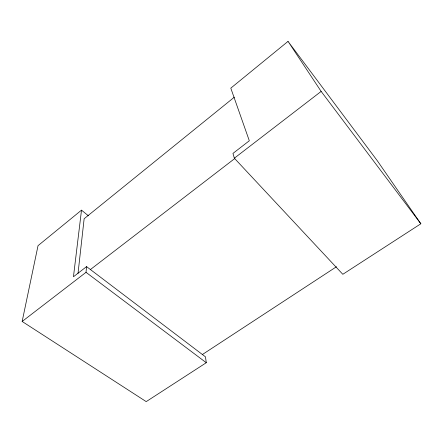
<?xml version="1.0" encoding="UTF-8"?>
<svg xmlns="http://www.w3.org/2000/svg" width="443" height="443" viewBox="0 0 443 443"><rect width="100%" height="100%" fill="white"/><g stroke="black" fill="none" stroke-linecap="round" stroke-linejoin="round"><path stroke-width="0.66" d="M22.15 321.468L86.02 272.329L86.562 266.62L205.486 356.859L206.277 362.723L146.207 401.618L22.15 321.468L38.032 245.671L81.506 210.148L88.434 215.83M78.012 273.453L84.142 218.742L234.391 97.139M81.506 210.148L73.455 276.759L86.562 266.62M288.028 41.382L230.797 88.151L249.315 140.763L232.952 153.416L234.347 158.195L342.816 274.306L420.85 223.776L377.281 160.704L288.028 41.382L321.147 91.408L420.85 223.776M234.347 158.195L321.147 91.408M90.411 269.538L234.84 158.472M202.401 354.516L336.486 266.73M86.02 272.329L206.277 362.723"/></g></svg>
